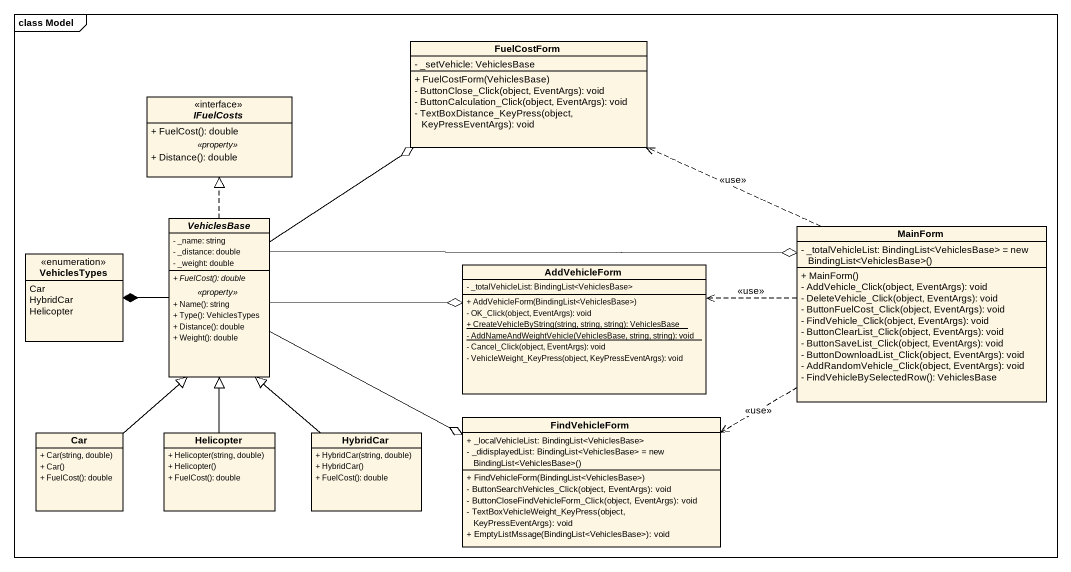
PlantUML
@startuml
mainframe class Model
hide circle
hide empty members
skinparam classAttributeIconSize 0
class FuelCostForm {
  - _setVehicle: VehiclesBase
  + FuelCostForm(VehiclesBase)
  - ButtonClose_Click(object, EventArgs): void
  - ButtonCalculation_Click(object, EventArgs): void
  - TextBoxDistance_KeyPress(object, KeyPressEventArgs): void
}
interface IFuelCosts {
  + FuelCost(): double
  .. <<property>> ..
  + Distance(): double
}
enum VehiclesTypes {
  Car
  HybridCar
  Helicopter
}
abstract class VehiclesBase {
  - _name: string
  - _distance: double
  - _weight: double
  --
  {abstract} + FuelCost(): double
  .. <<property>> ..
  + Name(): string
  + Type(): VehiclesTypes
  + Distance(): double
  + Weight(): double
}
class MainForm {
  {field} - _totalVehicleList: BindingList<VehiclesBase> = new BindingList<VehiclesBase>()
  + MainForm()
  - AddVehicle_Click(object, EventArgs): void
  - DeleteVehicle_Click(object, EventArgs): void
  - ButtonFuelCost_Click(object, EventArgs): void
  - FindVehicle_Click(object, EventArgs): void
  - ButtonClearList_Click(object, EventArgs): void
  - ButtonSaveList_Click(object, EventArgs): void
  - ButtonDownloadList_Click(object, EventArgs): void
  - AddRandomVehicle_Click(object, EventArgs): void
  - FindVehicleBySelectedRow(): VehiclesBase
}
class AddVehicleForm {
  - _totalVehicleList: BindingList<VehiclesBase>
  + AddVehicleForm(BindingList<VehiclesBase>)
  - OK_Click(object, EventArgs): void
  {static} + CreateVehicleByString(string, string, string): VehiclesBase
  {static} - AddNameAndWeightVehicle(VehiclesBase, string, string): void
  - Cancel_Click(object, EventArgs): void
  - VehicleWeight_KeyPress(object, KeyPressEventArgs): void
}
class FindVehicleForm {
  + _localVehicleList: BindingList<VehiclesBase>
  {field} - _didisplayedList: BindingList<VehiclesBase> = new BindingList<VehiclesBase>()
  + FindVehicleForm(BindingList<VehiclesBase>)
  - ButtonSearchVehicles_Click(object, EventArgs): void
  - ButtonCloseFindVehicleForm_Click(object, EventArgs): void
  - TextBoxVehicleWeight_KeyPress(object, KeyPressEventArgs): void
  + EmptyListMssage(BindingList<VehiclesBase>): void
}
class Car {
  + Car(string, double)
  + Car()
  + FuelCost(): double
}
class Helicopter {
  + Helicopter(string, double)
  + Helicopter()
  + FuelCost(): double
}
class HybridCar {
  + HybridCar(string, double)
  + HybridCar()
  + FuelCost(): double
}
VehiclesBase -up-o FuelCostForm
VehiclesBase .up.|> IFuelCosts
VehiclesBase -left-* VehiclesTypes
VehiclesBase -right-o MainForm
VehiclesBase -right-o AddVehicleForm
VehiclesBase -right-o FindVehicleForm
MainForm .left.> FuelCostForm : <<use>>
MainForm .left.> AddVehicleForm : <<use>>
MainForm .left.> FindVehicleForm : <<use>>
Car -up-|> VehiclesBase
Helicopter -up-|> VehiclesBase
HybridCar -up-|> VehiclesBase
@enduml
